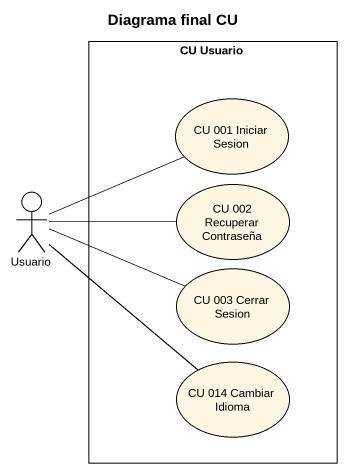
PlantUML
@startuml
title Diagrama final CU
rectangle "CU Usuario" as CU_Usuario {
  usecase "CU 001 Iniciar Sesion" as CU_001_Iniciar_Sesion
  usecase "CU 002 Recuperar Contraseña" as CU_002_Recuperar_Contraseña
  usecase "CU 003 Cerrar Sesion" as CU_003_Cerrar_Sesion
  usecase "CU 014 Cambiar Idioma" as CU_014_Cambiar_Idioma
}
actor Usuario
Usuario -right- CU_001_Iniciar_Sesion
Usuario -right- CU_002_Recuperar_Contraseña
Usuario -right- CU_003_Cerrar_Sesion
Usuario -- CU_014_Cambiar_Idioma
@enduml
